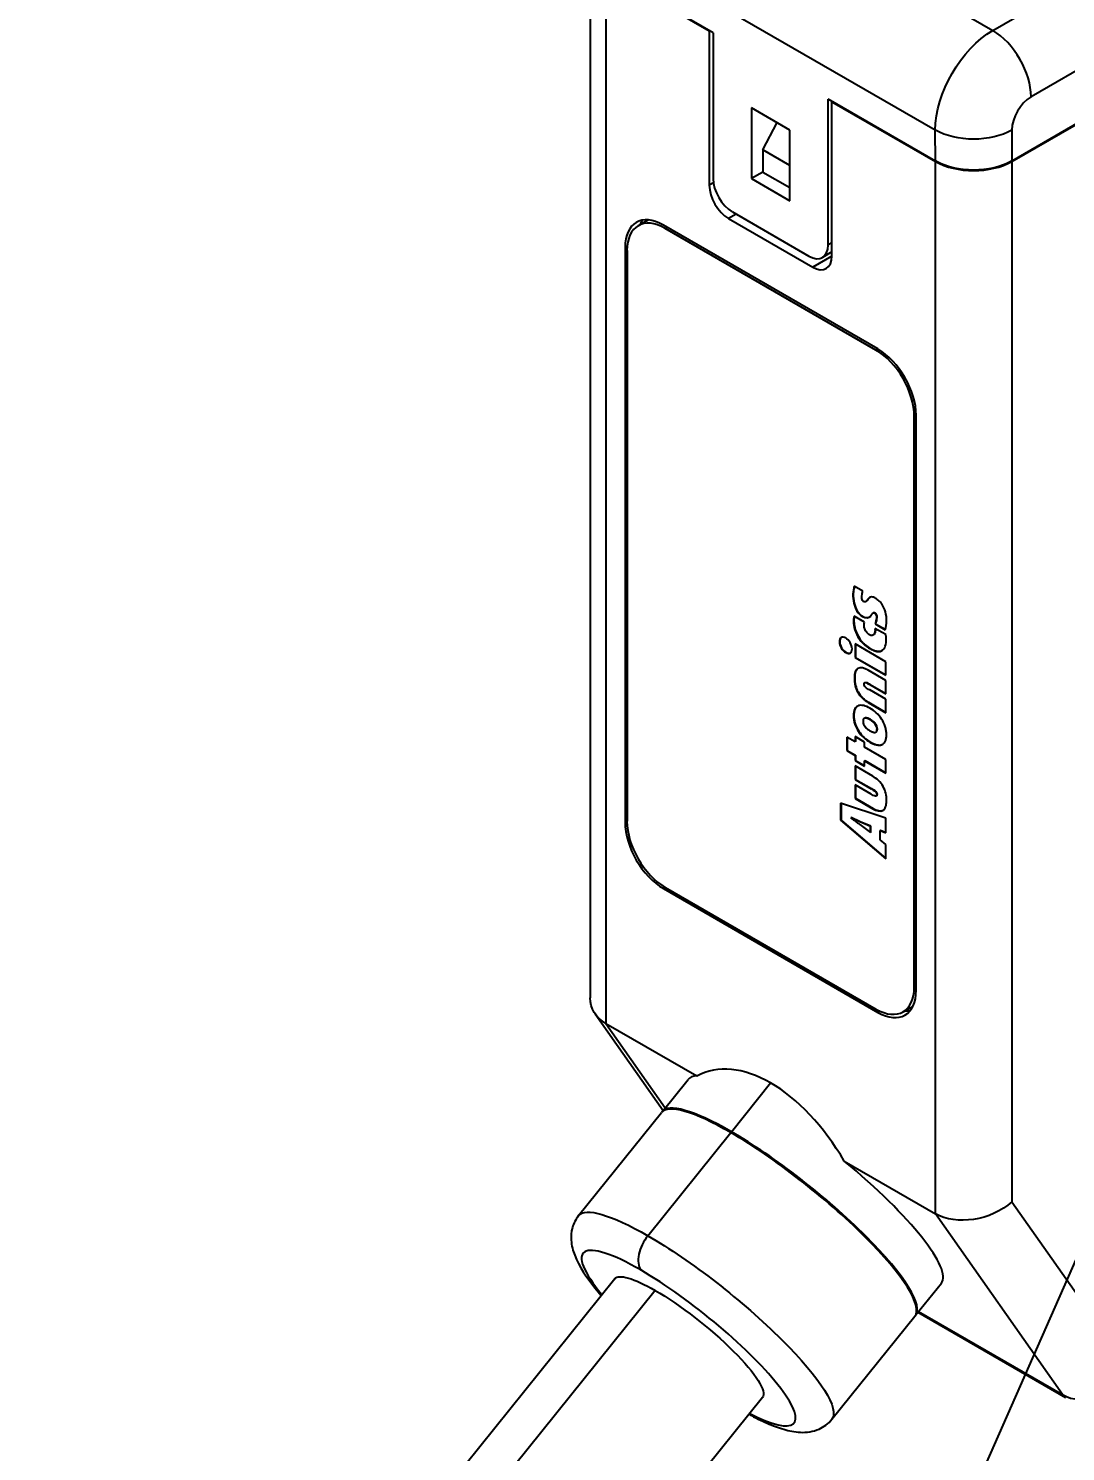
# Model space of a CAD drawing. Header units: millimetres. Extents: x -383313 to -161684, y -117025 to 99224.
# Drawn here: x -329443.9 to -329405.6, y 32425 to 32477.6 of the extents above; entities that cross this region are included whole.
import ezdxf
from ezdxf import colors
from ezdxf.entities.mleader import LeaderData, LeaderLine
from ezdxf.math import Vec2, Vec3

# ---------------------------------------------------------------- set-up
doc = ezdxf.new("R2010")
doc.units = ezdxf.units.MM
doc.header["$MEASUREMENT"] = 0
doc.layers.get('Defpoints').update_dxf_attribs({"color": 31})
for name, color, linetype in [('001__КОНСТРУКТИВ__размеры внутр.', 7, 'Continuous'), ('PV-2BB', 7, 'Continuous'), ('Робот', 30, 'Continuous')]:
    doc.layers.add(name, color=color, linetype=linetype)
doc.styles.add('PSTUDIO', font='arial.ttf')
doc.dimstyles.new('PS_TICK', dxfattribs={"dimscale": 100, "dimtxt": 2.5, "dimasz": 1, "dimexe": 2, "dimexo": 2, "dimgap": 1, "dimtad": 1, "dimdec": 0, "dimzin": 0, "dimdsep": 46, "dimtxsty": 'PSTUDIO', "dimblk": 'ARCHTICK', "dimcen": 2, "dimdle": 1.5, "dimse1": 1, "dimse2": 1, "dimadec": 0, "dimazin": 0, "dimtfac": 1, "dimtdec": 0, "dimtix": 1, "dimtmove": 1, "dimatfit": 3, "dimldrblk": 'ARCHTICK', "dimfxl": 1, "dimtolj": 1, "dimtzin": 0, "dimarcsym": 0})

# ---------------------------------------------------------------- blocks, each defined once
blk = doc.blocks.new('_ArchTick')
at = {"color": 0, "linetype": 'ByBlock', "const_width": 0.15}
blk.add_lwpolyline([(-0.5, -0.5), (0.5, 0.5)], dxfattribs=at)
blk = doc.blocks.new('*D251')
at = {"layer": '001__КОНСТРУКТИВ__размеры внутр.', "color": 0, "linetype": 'ByBlock', "lineweight": -2, "ltscale": 100, "transparency": 16777216}
for p, q in [((-329342.686, 32909.377), (-329342.686, 32129.355)), ((-328142.686, 32909.377), (-328142.686, 32129.355)), ((-327992.686, 32329.355), (-329492.686, 32329.355))]:
    blk.add_line(p, q, dxfattribs=at)
at = {"layer": 'Defpoints', "color": 0, "ltscale": 100, "transparency": 16777216}
for p in [(-329342.686, 33109.377), (-328142.686, 33109.377), (-329342.686, 32329.355)]:
    blk.add_point(p, dxfattribs=at)
at = {"layer": '001__КОНСТРУКТИВ__размеры внутр.', "color": 0, "lineweight": -2, "ltscale": 100, "transparency": 16777216, "xscale": 100, "yscale": 100, "zscale": 100, "rotation": 180}
blk.add_blockref('_ArchTick', (-329342.686, 32329.355), dxfattribs=at)
at = {"layer": '001__КОНСТРУКТИВ__размеры внутр.', "color": 0, "lineweight": -2, "ltscale": 100, "transparency": 16777216, "xscale": 100, "yscale": 100, "zscale": 100}
blk.add_blockref('_ArchTick', (-328142.686, 32329.355), dxfattribs=at)
at = {"layer": '001__КОНСТРУКТИВ__размеры внутр.', "color": 0, "ltscale": 100, "transparency": 16777216, "insert": (-328742.686, 32556.998), "char_height": 250, "attachment_point": 5, "style": 'PSTUDIO'}
blk.add_mtext('\\A1;1200', dxfattribs=at)
blk = doc.blocks.new('Робот ABB IRB660_3.15 (сверху)')
at = {"layer": 'Робот'}
blk.add_circle((0, 0), 3150, dxfattribs=at)
blk = doc.blocks.new('*U231')
at = {"layer": 'PV-2BB'}
for p, q in [((1321.006, 74.7, 1395.706), (1313.102, 66.796, 1379.898)), ((1324.149, 68.83, 1392.979), (1321.283, 74.563, 1395.846)), ((1322.783, 74.563, 1397.346), (1325.649, 68.83, 1394.479)), ((1321.046, 74.326, 1395.372), (1313.116, 66.396, 1379.512)), ((1321.046, 74.326, 1395.372), (1321.946, 72.527, 1394.473)), ((1321.983, 72.463, 1394.446), (1321.049, 74.33, 1395.379)), ((1321.946, 72.527, 1394.473), (1320.782, 71.364, 1392.146)), ((1321.946, 72.527, 1394.473), (1321.952, 72.524, 1394.476)), ((1321.983, 72.463, 1394.446), (1320.883, 71.363, 1392.246)), ((1319.216, 71.996, 1391.212), (1314.883, 67.663, 1382.546)), ((1319.253, 71.978, 1391.231), (1319.216, 71.996, 1391.212)), ((1319.549, 71.987, 1391.536), (1319.724, 71.9, 1391.623)), ((1319.216, 71.946, 1391.162), (1314.916, 67.646, 1382.562)), ((1321.749, 67.93, 1389.679), (1319.883, 71.663, 1391.546)), ((1321.716, 67.946, 1389.662), (1319.883, 71.613, 1391.496)), ((1319.916, 71.596, 1391.512), (1319.883, 71.613, 1391.496)), ((1320.855, 71.327, 1392.183), (1320.782, 71.364, 1392.146)), ((1321.916, 71.396, 1393.312), (1321.383, 70.863, 1392.246)), ((1322.249, 70.73, 1392.979), (1321.916, 71.396, 1393.312)), ((1321.749, 70.93, 1392.679), (1321.582, 70.764, 1392.346)), ((1321.749, 70.93, 1392.679), (1322.139, 70.951, 1393.09)), ((1321.983, 70.463, 1392.446), (1321.749, 70.93, 1392.679)), ((1320.782, 70.864, 1391.646), (1321.516, 69.397, 1390.913)), ((1320.916, 70.797, 1391.713), (1320.782, 70.864, 1391.646)), ((1320.883, 70.863, 1391.746), (1321.549, 69.53, 1391.079)), ((1321.383, 70.863, 1392.246), (1321.716, 70.196, 1391.912)), ((1321.583, 70.763, 1392.346), (1321.383, 70.863, 1392.246)), ((1321.582, 70.764, 1392.346), (1321.816, 70.296, 1392.112)), ((1321.716, 70.196, 1391.912), (1322.249, 70.73, 1392.979)), ((1321.883, 69.363, 1391.246), (1322.983, 70.463, 1393.446)), ((1323.916, 68.596, 1392.512), (1322.983, 70.463, 1393.446)), ((1321.849, 69.23, 1391.079), (1323.012, 70.394, 1393.406)), ((1323.019, 70.39, 1393.409), (1323.012, 70.394, 1393.406)), ((1323.012, 70.394, 1393.406), (1323.913, 68.593, 1392.506)), ((1321.849, 69.23, 1391.079), (1321.516, 69.397, 1390.913)), ((1321.949, 69.33, 1391.279), (1321.883, 69.363, 1391.246)), ((1321.88, 69.261, 1391.141), (1321.716, 69.343, 1391.059)), ((1323.916, 68.596, 1392.512), (1324.149, 68.83, 1392.979)), ((1325.649, 68.83, 1394.479), (1334.643, 64.333, 1398.976)), ((1315.983, 60.663, 1376.646), (1323.913, 68.593, 1392.506)), ((1323.919, 68.59, 1392.509), (1323.916, 68.596, 1392.512)), ((1321.716, 67.946, 1389.662), (1321.749, 67.93, 1389.679)), ((1325.149, 67.83, 1392.979), (1324.916, 67.596, 1392.512)), ((1334.643, 63.333, 1397.976), (1325.649, 67.83, 1393.479)), ((1314.916, 67.646, 1382.562), (1314.883, 67.663, 1382.546)), ((1324.913, 67.593, 1392.506), (1317.072, 59.752, 1376.824)), ((1324.916, 67.596, 1392.512), (1324.909, 67.6, 1392.509)), ((1324.913, 67.593, 1392.506), (1333.313, 63.393, 1396.706)), ((1334.243, 62.933, 1397.176), (1324.916, 67.596, 1392.512)), ((1317.416, 62.646, 1380.062), (1321.716, 66.946, 1388.662)), ((1317.416, 62.596, 1380.012), (1321.749, 66.93, 1388.679)), ((1321.749, 66.93, 1388.679), (1321.716, 66.946, 1388.662)), ((1313.048, 66.611, 1379.658), (1313.206, 64.995, 1378.201)), ((1314.883, 66.663, 1381.546), (1316.749, 62.93, 1379.679)), ((1314.916, 66.646, 1381.562), (1314.883, 66.663, 1381.546)), ((1314.916, 66.646, 1381.562), (1316.749, 62.98, 1379.729)), ((1313.116, 66.396, 1379.512), (1313.908, 64.813, 1378.721)), ((1313.116, 66.396, 1379.512), (1313.254, 64.987, 1378.241)), ((1319.515, 66.044, 1385.559), (1319.424, 66.226, 1385.65)), ((1319.727, 66.303, 1386.03), (1319.654, 66.451, 1386.105)), ((1319.047, 66.058, 1385.106), (1319.041, 66.062, 1385.102)), ((1319.229, 66.004, 1385.232), (1319.127, 65.901, 1385.028)), ((1319.232, 65.997, 1385.229), (1319.133, 65.898, 1385.031)), ((1319.496, 65.468, 1384.965), (1319.229, 66.004, 1385.232)), ((1319.536, 66.113, 1385.649), (1319.53, 66.116, 1385.646)), ((1319.693, 66.181, 1385.874), (1319.686, 66.184, 1385.87)), ((1319.707, 65.997, 1385.703), (1319.7, 66, 1385.7)), ((1311.308, 64.358, 1375.666), (1301.859, 65.907, 1367.766)), ((1319.127, 65.901, 1385.028), (1319.394, 65.366, 1384.76)), ((1319.133, 65.898, 1385.031), (1319.127, 65.901, 1385.028)), ((1319.133, 65.898, 1385.031), (1319.398, 65.369, 1384.767)), ((1319.539, 65.831, 1385.37), (1319.532, 65.834, 1385.366)), ((1319.7, 65.673, 1385.374), (1319.606, 65.862, 1385.468)), ((1319.641, 65.895, 1385.535), (1319.728, 65.719, 1385.448)), ((1319.647, 65.891, 1385.538), (1319.641, 65.895, 1385.535)), ((1319.647, 65.891, 1385.538), (1319.733, 65.721, 1385.453)), ((1318.674, 65.48, 1384.155), (1318.667, 65.484, 1384.151)), ((1319.069, 65.583, 1384.652), (1319.062, 65.587, 1384.648)), ((1319.214, 65.186, 1384.399), (1319.073, 65.467, 1384.54)), ((1319.113, 65.507, 1384.62), (1319.254, 65.226, 1384.48)), ((1319.12, 65.504, 1384.624), (1319.113, 65.507, 1384.62)), ((1319.12, 65.504, 1384.624), (1319.257, 65.229, 1384.486)), ((1319.356, 65.328, 1384.684), (1319.201, 65.638, 1384.839)), ((1319.394, 65.366, 1384.76), (1319.496, 65.468, 1384.965)), ((1311.746, 63.743, 1375.489), (1302.297, 65.292, 1367.59)), ((1311.311, 65.305, 1376.616), (1313.171, 65, 1378.171)), ((1318.42, 65.41, 1383.83), (1318.318, 65.308, 1383.626)), ((1318.318, 65.308, 1383.626), (1318.389, 65.164, 1383.554)), ((1318.324, 65.305, 1383.629), (1318.318, 65.308, 1383.626)), ((1318.423, 65.404, 1383.827), (1318.324, 65.305, 1383.629)), ((1318.324, 65.305, 1383.629), (1318.396, 65.161, 1383.557)), ((1318.389, 65.164, 1383.554), (1318.35, 65.124, 1383.474)), ((1318.396, 65.161, 1383.557), (1318.356, 65.121, 1383.477)), ((1318.396, 65.161, 1383.557), (1318.389, 65.164, 1383.554)), ((1318.492, 65.266, 1383.758), (1318.42, 65.41, 1383.83)), ((1318.531, 65.306, 1383.837), (1318.492, 65.266, 1383.758)), ((1318.498, 65.263, 1383.762), (1318.492, 65.266, 1383.758)), ((1318.534, 65.299, 1383.834), (1318.498, 65.263, 1383.762)), ((1318.613, 65.142, 1383.755), (1318.531, 65.306, 1383.837)), ((1318.793, 65.321, 1384.115), (1318.787, 65.325, 1384.111)), ((1318.957, 65.393, 1384.35), (1319.111, 65.083, 1384.195)), ((1318.963, 65.39, 1384.353), (1318.957, 65.393, 1384.35)), ((1318.963, 65.39, 1384.353), (1319.115, 65.087, 1384.202)), ((1319.111, 65.083, 1384.195), (1319.214, 65.186, 1384.399)), ((1319.254, 65.226, 1384.48), (1319.356, 65.328, 1384.684)), ((1313.185, 64.998, 1378.183), (1313.766, 64.903, 1378.669)), ((1317.841, 64.994, 1382.835), (1317.711, 64.864, 1382.575)), ((1317.845, 64.988, 1382.833), (1317.718, 64.86, 1382.578)), ((1318.318, 64.29, 1382.608), (1317.841, 64.994, 1382.835)), ((1318.167, 64.942, 1383.109), (1318.065, 64.84, 1382.904)), ((1318.17, 64.935, 1383.106), (1318.071, 64.836, 1382.908)), ((1318.307, 64.662, 1382.969), (1318.167, 64.942, 1383.109)), ((1318.309, 65.085, 1383.394), (1318.207, 64.982, 1383.189)), ((1318.207, 64.982, 1383.189), (1318.347, 64.702, 1383.049)), ((1318.214, 64.979, 1383.192), (1318.207, 64.982, 1383.189)), ((1318.313, 65.078, 1383.391), (1318.214, 64.979, 1383.192)), ((1318.214, 64.979, 1383.192), (1318.354, 64.698, 1383.052)), ((1318.464, 64.776, 1383.239), (1318.309, 65.085, 1383.394)), ((1318.35, 65.124, 1383.474), (1318.431, 64.961, 1383.392)), ((1318.356, 65.121, 1383.477), (1318.35, 65.124, 1383.474)), ((1318.356, 65.121, 1383.477), (1318.435, 64.964, 1383.399)), ((1318.431, 64.961, 1383.392), (1318.471, 65, 1383.472)), ((1318.471, 65, 1383.472), (1318.657, 64.629, 1383.286)), ((1318.478, 64.997, 1383.475), (1318.471, 65, 1383.472)), ((1318.478, 64.997, 1383.475), (1318.66, 64.632, 1383.293)), ((1318.574, 65.103, 1383.676), (1318.613, 65.142, 1383.755)), ((1318.759, 64.731, 1383.491), (1318.574, 65.103, 1383.676)), ((1318.842, 65.065, 1383.907), (1318.835, 65.069, 1383.904)), ((1318.878, 65.072, 1383.95), (1318.872, 65.075, 1383.947)), ((1317.711, 64.864, 1382.575), (1318.01, 63.982, 1381.992)), ((1317.718, 64.86, 1382.578), (1317.711, 64.864, 1382.575)), ((1317.718, 64.86, 1382.578), (1318.014, 63.986, 1382.001)), ((1317.87, 64.745, 1382.615), (1317.864, 64.748, 1382.612)), ((1317.951, 64.599, 1382.55), (1317.864, 64.748, 1382.612)), ((1317.957, 64.596, 1382.553), (1317.87, 64.745, 1382.615)), ((1318.065, 64.84, 1382.904), (1318.219, 64.531, 1382.75)), ((1318.071, 64.836, 1382.908), (1318.065, 64.84, 1382.904)), ((1318.071, 64.836, 1382.908), (1318.226, 64.528, 1382.753)), ((1318.354, 64.698, 1383.052), (1318.347, 64.702, 1383.049)), ((1318.657, 64.629, 1383.286), (1318.759, 64.731, 1383.491)), ((1317.932, 64.58, 1382.512), (1318.008, 64.383, 1382.391)), ((1318.053, 64.428, 1382.481), (1317.951, 64.599, 1382.55)), ((1317.957, 64.596, 1382.553), (1317.951, 64.599, 1382.55)), ((1318.06, 64.425, 1382.485), (1317.957, 64.596, 1382.553)), ((1318.008, 64.383, 1382.391), (1318.053, 64.428, 1382.481)), ((1318.015, 64.38, 1382.395), (1318.008, 64.383, 1382.391)), ((1318.015, 64.38, 1382.395), (1318.06, 64.425, 1382.485)), ((1318.06, 64.425, 1382.485), (1318.053, 64.428, 1382.481)), ((1318.226, 64.528, 1382.753), (1318.219, 64.531, 1382.75)), ((1318.365, 64.579, 1382.944), (1318.358, 64.582, 1382.941)), ((1312.063, 64.251, 1376.313), (1313.923, 63.946, 1377.868)), ((1318.078, 64.202, 1382.28), (1318.149, 64.273, 1382.423)), ((1318.12, 64.092, 1382.211), (1318.078, 64.202, 1382.28)), ((1318.149, 64.273, 1382.423), (1318.208, 64.18, 1382.388)), ((1318.156, 64.27, 1382.426), (1318.149, 64.273, 1382.423)), ((1318.156, 64.27, 1382.426), (1318.211, 64.183, 1382.393)), ((1318.208, 64.18, 1382.388), (1318.318, 64.29, 1382.608)), ((1313.938, 63.934, 1377.873), (1313.928, 63.936, 1377.864)), ((1313.938, 63.943, 1377.881), (1314.818, 63.799, 1378.617)), ((1318.01, 63.982, 1381.992), (1318.12, 64.092, 1382.211)), ((1312.341, 61.534, 1373.875), (1302.892, 63.083, 1365.976)), ((1316.786, 62.911, 1379.698), (1316.749, 62.93, 1379.679)), ((1317.083, 62.606, 1379.689), (1317.257, 62.519, 1379.776)), ((1317.416, 62.646, 1380.062), (1317.449, 62.63, 1380.079)), ((1315.19, 62.248, 1377.438), (1315.983, 60.663, 1376.646)), ((1313.083, 60.464, 1373.547), (1314.943, 60.159, 1375.102)), ((1316.279, 57.64, 1373.919), (1315.983, 60.663, 1376.646)), ((1314.958, 60.157, 1375.114), (1315.538, 60.061, 1375.599)), ((1315.013, 60.147, 1375.161), (1316.298, 57.579, 1373.876)), ((1315.026, 60.145, 1375.172), (1316.279, 57.64, 1373.919)), ((1317.072, 59.752, 1376.824), (1317.344, 56.982, 1374.326))]:
    blk.add_line(p, q, dxfattribs=at)
at = {"layer": 'PV-2BB', "extrusion": (-0.57735, -0.57735, 0.57735)}
for centre, major_axis, ratio, start_param, end_param in [((1319.549, 71.33, 1390.879), (0, 0.707, 0.707), 0.57735, -0.785398, 0.785398), ((1319.549, 71.28, 1390.829), (0, 0.707, 0.707), 0.57735, -0.785398, 0.785398), ((1319.749, 71.23, 1390.979), (0, 0.707, 0.707), 0.57735, 0.213756, 0.378312), ((1320.949, 71.03, 1391.979), (0, -0.354, -0.354), 0.57735, -2.356194, -0.785398), ((1321.049, 71.03, 1392.079), (0, -0.354, -0.354), 0.57735, -2.356194, -0.785398), ((1321.682, 69.564, 1391.246), (0, -0.354, -0.354), 0.57735, -0.785398, 0.785398), ((1321.716, 69.696, 1391.412), (0, -0.354, -0.354), 0.57735, -0.785398, 0.785398), ((1325.316, 68.496, 1393.812), (0, 0.707, 0.707), 0.57735, -2.356194, -0.785398), ((1324.579, 68.26, 1392.839), (0.707, -0.707), 0.57735, -2.356194, -0.785398), ((1321.383, 67.613, 1388.996), (0, 0.707, 0.707), 0.57735, -2.356194, -0.785398), ((1321.416, 67.596, 1389.012), (0, 0.707, 0.707), 0.57735, -2.356194, -0.785398), ((1325.483, 67.663, 1393.146), (-0.354, 0, -0.354), 0.57735, -2.356194, -0.785398), ((1315.216, 66.996, 1382.212), (0, -0.707, -0.707), 0.57735, -2.356194, -0.785398), ((1315.249, 66.98, 1382.229), (0, -0.707, -0.707), 0.57735, -2.356194, -0.785398), ((1311.825, 62.946, 1374.77), (-0.738, 2.017, 1.279), 0.211325, -0.938882, 0.795399), ((1314.057, 62.58, 1376.636), (-0.886, 2.421, 1.535), 0.211325, -0.938882, 0), ((1314.071, 62.577, 1376.649), (-0.886, 2.421, 1.535), 0.211325, -0.938882, 0.015418), ((1314.071, 62.577, 1376.649), (-0.88, 2.405, 1.524), 0.211325, -0.938882, -0.2028), ((1314.652, 62.482, 1377.134), (-0.886, 2.421, 1.535), 0.211325, -0.242762, 0), ((1313.663, 62.644, 1376.307), (-0.322, -2.125, -2.447), 0.565741, -3.786473, -3.090353), ((1312.085, 64.023, 1376.108), (-0.354, 0, -0.354), 0.57735, -1.832596, -0.261799), ((1311.825, 62.946, 1374.77), (0.738, -2.017, -1.279), 0.211325, -0.795399, 2.202711), ((1314.057, 62.58, 1376.636), (0.886, -2.421, -1.535), 0.211325, 0, 2.202711), ((1314.071, 62.577, 1376.649), (0.886, -2.421, -1.535), 0.211325, -0.015418, 2.202711), ((1314.071, 62.577, 1376.649), (0.88, -2.405, -1.524), 0.211325, 0.2028, 2.202711), ((1313.663, 62.644, 1376.307), (-0.322, -2.125, -2.447), 0.565741, 1.800592, 2.496712), ((1317.083, 63.313, 1380.396), (0, -0.707, -0.707), 0.57735, -0.785398, 0.785398), ((1317.083, 63.263, 1380.346), (0, -0.707, -0.707), 0.57735, -0.785398, 0.785398), ((1317.283, 63.163, 1380.446), (0, -0.707, -0.707), 0.57735, -0.378312, -0.213756), ((1314.652, 62.482, 1377.134), (0.886, -2.421, -1.535), 0.211325, 0, 1.50659), ((1317.01, 57.649, 1374.659), (-0.723, -0.025, -0.748), 0.784358, -0.022649, 1.548148)]:
    blk.add_ellipse(centre, major_axis=major_axis, ratio=ratio, start_param=start_param, end_param=end_param, dxfattribs=at)
at = {"layer": 'PV-2BB', "extrusion": (0.57735, 0.57735, -0.57735)}
for centre, major_axis, ratio, start_param, end_param in [((1325.149, 68.33, 1393.479), (1.061, 0, 1.061), 0.57735, -2.356194, -0.785398), ((1324.816, 68.496, 1393.312), (-0.707, 0.707), 0.57735, -2.356194, -0.785398), ((1324.583, 68.263, 1392.846), (-0.707, 0.707), 0.57735, -2.356194, -0.785398), ((1324.579, 68.26, 1392.839), (-0.7, 0.7), 0.57735, -2.356194, -0.785398), ((1313.872, 66.152, 1380.024), (0.817, -0.564, 0.252), 0.697902, -3.709731, -2.924333), ((1312.197, 62.885, 1375.081), (-0.886, 2.421, 1.535), 0.211325, 0, 0.938882), ((1311.825, 62.946, 1374.77), (-0.517, 1.412, 0.895), 0.211325, 0, 0.938882), ((1312.197, 62.885, 1375.081), (0.886, -2.421, -1.535), 0.211325, -2.202711, 0), ((1311.825, 62.946, 1374.77), (0.517, -1.412, -0.895), 0.211325, -2.202711, 0), ((1316.739, 60.419, 1377.158), (0.817, -0.564, 0.252), 0.697902, 1.002658, 2.573454), ((1316.651, 57.579, 1374.23), (-0.354, 0, -0.354), 0.57735, -0.000018, 0.261799)]:
    blk.add_ellipse(centre, major_axis=major_axis, ratio=ratio, start_param=start_param, end_param=end_param, dxfattribs=at)
at = {"layer": 'PV-2BB'}
for points, knots in [([(1319.151, 66.172, 1385.323), (1319.151, 66.172, 1385.323), (1319.136, 66.202, 1385.338), (1319.095, 66.247, 1385.342), (1319.034, 66.238, 1385.272), (1319.01, 66.159, 1385.169), (1319.026, 66.09, 1385.117), (1319.041, 66.062, 1385.102)], [0.1299318, 0.1299318, 0.1299318, 0.1299318, 0.1328426, 0.3176096, 0.5034813, 0.6860897, 0.8700682, 0.8700682, 0.8700682, 0.8700682]), ([(1319.099, 66.232, 1385.331), (1319.08, 66.241, 1385.32), (1319.041, 66.234, 1385.274), (1319.016, 66.156, 1385.172), (1319.033, 66.087, 1385.12), (1319.047, 66.058, 1385.106)], [0.3249623, 0.3249623, 0.3249623, 0.3249623, 0.5034813, 0.6860897, 0.8700682, 0.8700682, 0.8700682, 0.8700682]), ([(1319.424, 66.226, 1385.65), (1319.401, 66.218, 1385.619), (1319.36, 66.183, 1385.543), (1319.318, 66.09, 1385.408), (1319.318, 65.97, 1385.288), (1319.347, 65.862, 1385.209), (1319.385, 65.775, 1385.159), (1319.43, 65.696, 1385.126), (1319.49, 65.621, 1385.111), (1319.569, 65.579, 1385.148), (1319.646, 65.604, 1385.249), (1319.684, 65.647, 1385.331), (1319.7, 65.673, 1385.374)], [0.0320398, 0.0320398, 0.0320398, 0.0320398, 0.1315915, 0.239456, 0.3542651, 0.4211102, 0.500021, 0.5772875, 0.642423, 0.7536809, 0.8611559, 0.9680342, 0.9680342, 0.9680342, 0.9680342]), ([(1319.426, 66.221, 1385.648), (1319.406, 66.213, 1385.618), (1319.366, 66.178, 1385.544), (1319.325, 66.087, 1385.412), (1319.325, 65.967, 1385.292), (1319.354, 65.858, 1385.212), (1319.391, 65.771, 1385.163), (1319.436, 65.693, 1385.129), (1319.484, 65.634, 1385.118), (1319.516, 65.61, 1385.127), (1319.531, 65.602, 1385.134)], [0.0382206, 0.0382206, 0.0382206, 0.0382206, 0.1315915, 0.239456, 0.3542651, 0.4211102, 0.500021, 0.5772875, 0.642423, 0.6997284, 0.6997284, 0.6997284, 0.6997284]), ([(1319.654, 66.451, 1386.105), (1319.599, 66.435, 1386.034), (1319.528, 66.381, 1385.909), (1319.491, 66.235, 1385.726), (1319.513, 66.149, 1385.662), (1319.53, 66.116, 1385.646)], [0.0674586, 0.0674586, 0.0674586, 0.0674586, 0.5522232, 0.7487021, 0.9340376, 0.9340376, 0.9340376, 0.9340376]), ([(1319.656, 66.447, 1386.103), (1319.603, 66.43, 1386.033), (1319.534, 66.376, 1385.91), (1319.497, 66.232, 1385.729), (1319.52, 66.146, 1385.666), (1319.536, 66.113, 1385.649)], [0.0803604, 0.0803604, 0.0803604, 0.0803604, 0.5522232, 0.7487021, 0.9340376, 0.9340376, 0.9340376, 0.9340376]), ([(1319.658, 66.212, 1385.87), (1319.641, 66.246, 1385.887), (1319.689, 66.288, 1385.977), (1319.716, 66.3, 1386.015), (1319.727, 66.303, 1386.03)], [0.0192308, 0.0192308, 0.0192308, 0.0192308, 0.6404837, 0.9807692, 0.9807692, 0.9807692, 0.9807692]), ([(1319.728, 65.719, 1385.448), (1319.759, 65.727, 1385.486), (1319.814, 65.755, 1385.569), (1319.87, 65.837, 1385.707), (1319.883, 65.937, 1385.82), (1319.867, 66.02, 1385.887), (1319.843, 66.078, 1385.921), (1319.815, 66.126, 1385.941), (1319.779, 66.164, 1385.943), (1319.736, 66.179, 1385.914), (1319.696, 66.174, 1385.871), (1319.666, 66.196, 1385.862), (1319.658, 66.212, 1385.87)], [0.0403757, 0.0403757, 0.0403757, 0.0403757, 0.2171553, 0.3679049, 0.4972064, 0.5609019, 0.6298248, 0.6900015, 0.7389131, 0.8241842, 0.8989212, 0.9576493, 0.9576493, 0.9576493, 0.9576493]), ([(1319.041, 66.062, 1385.102), (1319.055, 66.033, 1385.088), (1319.096, 65.987, 1385.083), (1319.158, 65.994, 1385.152), (1319.182, 66.074, 1385.256), (1319.166, 66.143, 1385.309), (1319.151, 66.172, 1385.323)], [0.1299318, 0.1299318, 0.1299318, 0.1299318, 0.3157453, 0.5014268, 0.6868505, 0.8700682, 0.8700682, 0.8700682, 0.8700682]), ([(1319.487, 65.882, 1385.369), (1319.483, 65.89, 1385.373), (1319.479, 65.899, 1385.378), (1319.476, 65.909, 1385.385), (1319.473, 65.918, 1385.391), (1319.471, 65.928, 1385.399), (1319.469, 65.938, 1385.407), (1319.467, 65.948, 1385.415), (1319.466, 65.957, 1385.423), (1319.466, 65.967, 1385.432), (1319.465, 65.976, 1385.441), (1319.466, 65.985, 1385.451), (1319.467, 65.992, 1385.46), (1319.47, 66.006, 1385.476), (1319.476, 66.018, 1385.494), (1319.486, 66.027, 1385.513), (1319.494, 66.034, 1385.528), (1319.503, 66.04, 1385.543), (1319.515, 66.044, 1385.559)], [0, 0, 0, 0, 0.125, 0.125, 0.125, 0.25, 0.25, 0.25, 0.375, 0.375, 0.375, 0.5, 0.5, 0.5, 0.75, 0.75, 0.75, 1, 1, 1, 1]), ([(1319.53, 66.116, 1385.646), (1319.557, 66.061, 1385.618), (1319.624, 66.004, 1385.627), (1319.679, 66.01, 1385.689), (1319.72, 65.992, 1385.712), (1319.724, 65.943, 1385.667), (1319.693, 65.911, 1385.605), (1319.664, 65.897, 1385.561), (1319.641, 65.895, 1385.535)], [0.0687393, 0.0687393, 0.0687393, 0.0687393, 0.3869993, 0.5116322, 0.5945143, 0.6473647, 0.7242229, 0.9317539, 0.9317539, 0.9317539, 0.9317539]), ([(1319.707, 65.997, 1385.703), (1319.714, 65.993, 1385.707), (1319.727, 65.982, 1385.709), (1319.731, 65.94, 1385.67), (1319.7, 65.908, 1385.608), (1319.671, 65.894, 1385.564), (1319.647, 65.891, 1385.538)], [0.5418492, 0.5418492, 0.5418492, 0.5418492, 0.5945143, 0.6473647, 0.7242229, 0.9317539, 0.9317539, 0.9317539, 0.9317539]), ([(1319.771, 66.164, 1385.935), (1319.761, 66.168, 1385.929), (1319.736, 66.175, 1385.911), (1319.712, 66.172, 1385.884), (1319.695, 66.18, 1385.874), (1319.693, 66.181, 1385.874)], [0.774105, 0.774105, 0.774105, 0.774105, 0.8241842, 0.8989212, 0.9070838, 0.9070838, 0.9070838, 0.9070838]), ([(1319.201, 65.638, 1384.839), (1319.17, 65.7, 1384.87), (1319.105, 65.789, 1384.894), (1319.028, 65.796, 1384.824), (1318.988, 65.779, 1384.767), (1318.951, 65.748, 1384.7), (1318.914, 65.698, 1384.612), (1318.886, 65.577, 1384.463), (1318.925, 65.457, 1384.382), (1318.957, 65.393, 1384.35)], [0.0439455, 0.0439455, 0.0439455, 0.0439455, 0.2661652, 0.3730449, 0.4333046, 0.500405, 0.6229049, 0.7288059, 0.9580532, 0.9580532, 0.9580532, 0.9580532]), ([(1319.085, 65.78, 1384.866), (1319.065, 65.79, 1384.855), (1319.033, 65.792, 1384.825), (1318.995, 65.776, 1384.771), (1318.958, 65.745, 1384.703), (1318.921, 65.694, 1384.615), (1318.893, 65.574, 1384.467), (1318.931, 65.454, 1384.385), (1318.963, 65.39, 1384.353)], [0.2724395, 0.2724395, 0.2724395, 0.2724395, 0.3730449, 0.4333046, 0.500405, 0.6229049, 0.7288059, 0.9580532, 0.9580532, 0.9580532, 0.9580532]), ([(1319.606, 65.862, 1385.468), (1319.588, 65.839, 1385.427), (1319.57, 65.828, 1385.398), (1319.552, 65.829, 1385.381), (1319.541, 65.829, 1385.37), (1319.53, 65.834, 1385.364), (1319.517, 65.844, 1385.361), (1319.505, 65.854, 1385.359), (1319.495, 65.866, 1385.361), (1319.487, 65.882, 1385.369)], [0, 0, 0, 0, 0.5, 0.5, 0.5, 0.75, 0.75, 0.75, 1, 1, 1, 1]), ([(1319.61, 65.855, 1385.465), (1319.593, 65.834, 1385.427), (1319.576, 65.824, 1385.4), (1319.559, 65.825, 1385.384), (1319.552, 65.826, 1385.378), (1319.546, 65.827, 1385.373), (1319.539, 65.831, 1385.37)], [0.0287754, 0.0287754, 0.0287754, 0.0287754, 0.5, 0.5, 0.5, 0.646226, 0.646226, 0.646226, 0.646226]), ([(1318.667, 65.484, 1384.151), (1318.657, 65.473, 1384.13), (1318.639, 65.45, 1384.089), (1318.615, 65.393, 1384.008), (1318.608, 65.302, 1383.91), (1318.633, 65.182, 1383.814), (1318.68, 65.066, 1383.747), (1318.741, 64.964, 1383.705), (1318.813, 64.89, 1383.704), (1318.877, 64.87, 1383.747), (1318.923, 64.883, 1383.806), (1318.944, 64.899, 1383.843), (1318.955, 64.909, 1383.864)], [0.0700735, 0.0700735, 0.0700735, 0.0700735, 0.1316353, 0.1868412, 0.2876411, 0.3896955, 0.4998342, 0.6102368, 0.7123968, 0.8132463, 0.868442, 0.9299265, 0.9299265, 0.9299265, 0.9299265]), ([(1318.674, 65.48, 1384.155), (1318.664, 65.47, 1384.134), (1318.646, 65.447, 1384.093), (1318.622, 65.39, 1384.012), (1318.614, 65.299, 1383.913), (1318.639, 65.178, 1383.818), (1318.687, 65.063, 1383.75), (1318.748, 64.961, 1383.709), (1318.801, 64.906, 1383.707), (1318.83, 64.889, 1383.719), (1318.835, 64.887, 1383.721)], [0.0700735, 0.0700735, 0.0700735, 0.0700735, 0.1316353, 0.1868412, 0.2876411, 0.3896955, 0.4998342, 0.6102368, 0.7123968, 0.7311162, 0.7311162, 0.7311162, 0.7311162]), ([(1318.955, 64.909, 1383.864), (1318.965, 64.92, 1383.885), (1318.983, 64.943, 1383.926), (1319.007, 65, 1384.007), (1319.014, 65.091, 1384.106), (1318.989, 65.212, 1384.201), (1318.941, 65.327, 1384.269), (1318.88, 65.429, 1384.31), (1318.809, 65.503, 1384.312), (1318.745, 65.523, 1384.268), (1318.699, 65.51, 1384.209), (1318.678, 65.494, 1384.172), (1318.667, 65.484, 1384.151)], [0.0700735, 0.0700735, 0.0700735, 0.0700735, 0.1316666, 0.1868375, 0.2876735, 0.3898374, 0.5002411, 0.6103811, 0.7124393, 0.8132257, 0.8684068, 0.9299265, 0.9299265, 0.9299265, 0.9299265]), ([(1318.794, 65.503, 1384.297), (1318.777, 65.511, 1384.288), (1318.746, 65.518, 1384.264), (1318.706, 65.507, 1384.213), (1318.684, 65.491, 1384.175), (1318.674, 65.48, 1384.155)], [0.7402386, 0.7402386, 0.7402386, 0.7402386, 0.8132257, 0.8684068, 0.9299265, 0.9299265, 0.9299265, 0.9299265]), ([(1319.073, 65.467, 1384.54), (1319.061, 65.491, 1384.552), (1319.042, 65.522, 1384.564), (1319.035, 65.569, 1384.604), (1319.045, 65.584, 1384.629), (1319.058, 65.591, 1384.65), (1319.087, 65.566, 1384.652), (1319.101, 65.532, 1384.633), (1319.113, 65.507, 1384.62)], [0.1196245, 0.1196245, 0.1196245, 0.1196245, 0.3604819, 0.4295532, 0.5036512, 0.5757383, 0.6448425, 0.8843932, 0.8843932, 0.8843932, 0.8843932]), ([(1319.069, 65.583, 1384.652), (1319.072, 65.581, 1384.654), (1319.094, 65.561, 1384.655), (1319.108, 65.528, 1384.636), (1319.12, 65.504, 1384.624)], [0.5888959, 0.5888959, 0.5888959, 0.5888959, 0.6448425, 0.8843932, 0.8843932, 0.8843932, 0.8843932]), ([(1311.311, 65.305, 1376.616), (1311.246, 65.316, 1376.562), (1311.187, 65.311, 1376.498), (1311.09, 65.279, 1376.369), (1311.055, 65.249, 1376.304), (1310.99, 65.169, 1376.159), (1310.973, 65.114, 1376.086), (1310.933, 64.914, 1375.847), (1310.947, 64.747, 1375.695), (1310.987, 64.5, 1375.487), (1310.995, 64.454, 1375.45), (1311.005, 64.408, 1375.412)], [2.5096783, 2.5096783, 2.5096783, 2.5096783, 2.5981794, 2.5981794, 2.7002611, 2.7002611, 2.8608991, 2.8608991, 3.2678081, 3.2678081, 3.3554024, 3.3554024, 3.3554024, 3.3554024]), ([(1318.75, 65.318, 1384.068), (1318.746, 65.312, 1384.058), (1318.737, 65.302, 1384.039), (1318.732, 65.274, 1384.006), (1318.737, 65.239, 1383.975), (1318.75, 65.198, 1383.948), (1318.766, 65.162, 1383.928), (1318.781, 65.133, 1383.915), (1318.793, 65.114, 1383.907), (1318.804, 65.098, 1383.901), (1318.815, 65.084, 1383.899), (1318.825, 65.075, 1383.9), (1318.835, 65.068, 1383.903), (1318.845, 65.065, 1383.91), (1318.855, 65.065, 1383.92), (1318.864, 65.068, 1383.932), (1318.869, 65.073, 1383.942), (1318.872, 65.075, 1383.947)], [0, 0, 0, 0, 0.08791, 0.166779, 0.257514, 0.365699, 0.499028, 0.568447, 0.630978, 0.687164, 0.737748, 0.783749, 0.826512, 0.867703, 0.909176, 0.952749, 1, 1, 1, 1]), ([(1318.872, 65.075, 1383.947), (1318.877, 65.083, 1383.96), (1318.888, 65.097, 1383.985), (1318.889, 65.139, 1384.028), (1318.876, 65.187, 1384.063), (1318.857, 65.228, 1384.085), (1318.841, 65.26, 1384.101), (1318.829, 65.279, 1384.109), (1318.818, 65.296, 1384.114), (1318.807, 65.309, 1384.116), (1318.797, 65.319, 1384.115), (1318.786, 65.325, 1384.112), (1318.777, 65.329, 1384.105), (1318.767, 65.329, 1384.096), (1318.758, 65.325, 1384.083), (1318.753, 65.321, 1384.073), (1318.75, 65.318, 1384.068)], [0, 0, 0, 0, 0.110915, 0.214475, 0.337933, 0.498721, 0.568234, 0.630842, 0.687085, 0.737709, 0.783732, 0.826504, 0.867695, 0.909164, 0.952739, 1, 1, 1, 1]), ([(1318.878, 65.072, 1383.95), (1318.884, 65.079, 1383.963), (1318.895, 65.094, 1383.989), (1318.896, 65.136, 1384.031), (1318.882, 65.184, 1384.066), (1318.864, 65.225, 1384.089), (1318.847, 65.257, 1384.104), (1318.836, 65.276, 1384.112), (1318.825, 65.292, 1384.117), (1318.814, 65.306, 1384.119), (1318.803, 65.315, 1384.119), (1318.797, 65.32, 1384.116), (1318.793, 65.321, 1384.115)], [0, 0, 0, 0, 0.1109149, 0.2144755, 0.3379328, 0.4987211, 0.568234, 0.6308416, 0.6870848, 0.7377088, 0.7837323, 0.8249394, 0.8249394, 0.8249394, 0.8249394]), ([(1318.842, 65.065, 1383.907), (1318.842, 65.065, 1383.907), (1318.845, 65.064, 1383.909), (1318.852, 65.061, 1383.913), (1318.861, 65.062, 1383.923), (1318.87, 65.065, 1383.935), (1318.876, 65.069, 1383.945), (1318.878, 65.072, 1383.95)], [0.824886, 0.824886, 0.824886, 0.824886, 0.8265122, 0.8677029, 0.9091757, 0.9527492, 1, 1, 1, 1]), ([(1317.864, 64.748, 1382.612), (1317.867, 64.74, 1382.607), (1317.877, 64.716, 1382.593), (1317.894, 64.675, 1382.569), (1317.914, 64.627, 1382.54), (1317.926, 64.595, 1382.521), (1317.932, 64.58, 1382.512)], [0, 0, 0, 0, 0.136001, 0.428628, 0.746581, 1, 1, 1, 1]), ([(1318.219, 64.531, 1382.75), (1318.25, 64.469, 1382.719), (1318.315, 64.38, 1382.695), (1318.392, 64.373, 1382.766), (1318.432, 64.39, 1382.822), (1318.469, 64.421, 1382.89), (1318.506, 64.471, 1382.977), (1318.534, 64.592, 1383.126), (1318.496, 64.712, 1383.207), (1318.464, 64.776, 1383.239)], [0.0439358, 0.0439358, 0.0439358, 0.0439358, 0.2662307, 0.3732049, 0.4335091, 0.5006236, 0.6230875, 0.7290117, 0.9580587, 0.9580587, 0.9580587, 0.9580587]), ([(1318.347, 64.702, 1383.049), (1318.359, 64.677, 1383.037), (1318.378, 64.647, 1383.024), (1318.385, 64.6, 1382.985), (1318.375, 64.585, 1382.96), (1318.362, 64.578, 1382.939), (1318.333, 64.603, 1382.937), (1318.319, 64.637, 1382.957), (1318.307, 64.662, 1382.969)], [0.1195616, 0.1195616, 0.1195616, 0.1195616, 0.3603681, 0.4294166, 0.5031671, 0.5754449, 0.6449149, 0.884294, 0.884294, 0.884294, 0.884294]), ([(1318.354, 64.698, 1383.052), (1318.366, 64.674, 1383.04), (1318.384, 64.644, 1383.028), (1318.392, 64.597, 1382.989), (1318.382, 64.582, 1382.964), (1318.372, 64.576, 1382.948), (1318.366, 64.578, 1382.945), (1318.365, 64.579, 1382.944)], [0.1195616, 0.1195616, 0.1195616, 0.1195616, 0.3603681, 0.4294166, 0.5031671, 0.5754449, 0.5885251, 0.5885251, 0.5885251, 0.5885251]), ([(1312.038, 61.583, 1373.622), (1312.067, 61.53, 1373.596), (1312.095, 61.478, 1373.573), (1312.179, 61.327, 1373.506), (1312.235, 61.233, 1373.469), (1312.349, 61.058, 1373.407), (1312.406, 60.976, 1373.383), (1312.534, 60.817, 1373.351), (1312.604, 60.738, 1373.342), (1312.744, 60.623, 1373.366), (1312.79, 60.588, 1373.379), (1312.916, 60.514, 1373.43), (1313.003, 60.477, 1373.48), (1313.083, 60.464, 1373.547)], [4.8055469, 4.8055469, 4.8055469, 4.8055469, 4.9001654, 4.9001654, 5.0879418, 5.0879418, 5.2757182, 5.2757182, 5.4634946, 5.4634946, 5.5425638, 5.5425638, 5.651271, 5.651271, 5.651271, 5.651271])]:
    blk.add_open_spline(points, degree=3, knots=knots, dxfattribs=at)
for points in [[(1319.047, 66.058, 1385.106), (1319.061, 66.031, 1385.092), (1319.08, 66.009, 1385.089), (1319.1, 65.998, 1385.097)], [(1319.536, 66.113, 1385.649), (1319.558, 66.069, 1385.627), (1319.592, 66.035, 1385.627), (1319.624, 66.018, 1385.641)], [(1318.226, 64.528, 1382.753), (1318.256, 64.467, 1382.723), (1318.299, 64.409, 1382.707), (1318.341, 64.385, 1382.727)]]:
    blk.add_open_spline(points, degree=3, dxfattribs=at)

msp = doc.modelspace()

# ---------------------------------------------------------------- block references
at = {"layer": 'PV-2BB', "extrusion": (0, 0.816497, 0.57735), "xscale": 2, "yscale": 2, "zscale": 2, "rotation": 225}
msp.add_blockref('*U231', (331185.71119, -16778.79741, 23728.80286), dxfattribs=at)
at = {"layer": 'Робот', "rotation": 180}
msp.add_blockref('Робот ABB IRB660_3.15 (сверху)', (-328754.07698, 33964.72651), dxfattribs=at)

# ---------------------------------------------------------------- dimensions: what is measured, and where the dimension line sits
at = {"layer": '001__КОНСТРУКТИВ__размеры внутр.', "ltscale": 100}
dim = msp.add_linear_dim(base=(-329342.68576, 32329.3552), p1=(-328142.68576, 33109.37721), p2=(-329342.68576, 33109.37721), dimstyle='PS_TICK', override={"dimse1": 0, "dimse2": 0, "dimarcsym": 1}, dxfattribs=at)
dim.commit()
dim.dimension.update_dxf_attribs({"geometry": '*D251', "text_midpoint": (-328742.68576, 32556.99845)})

# ---------------------------------------------------------------- leaders
at = {"ltscale": 100}
ml = msp.add_multileader_mtext('Standard', dxfattribs=at)
ml.set_content('Bl-1', color=256)
ml.set_leader_properties()
ml.build(insert=Vec2(0, 0))
ml.multileader.update_dxf_attribs({"text_right_attachment_type": 6, "dogleg_length": 0.36, "arrow_head_size": 0.18})
ctx = ml.context
ctx.base_point, ctx.char_height, ctx.arrow_head_size, ctx.landing_gap_size, ctx.plane_origin = Vec3(-329728.68399, 32366.53047), 80, 0.18, 0.09, Vec3(-331191.37123, 31847.22335)
ctx.right_attachment, ctx.text_align_type = 6, 2
notes = []
notes.append((ctx, [(1, (1, 1, 0), (-329458.79776, 32310.53047), (-1, 0), 43.03956, [(0, [(-329397.1999, 32450.37317)], 0, [])])]))
ctx.mtext.insert, ctx.mtext.alignment, ctx.mtext.flow_direction = Vec3(-329501.92732, 32406.53047), 3, 5
for ctx, leaders in notes:
    for number, flags, end, landing, length, lines in leaders:
        leader = LeaderData()
        leader.index, (leader.has_last_leader_line, leader.has_dogleg_vector, leader.attachment_direction) = number, flags
        leader.last_leader_point, leader.dogleg_vector, leader.dogleg_length = Vec3(end), Vec3(landing), length
        for number, points, colour, breaks in lines:
            line = LeaderLine()
            line.index, line.vertices, line.color, line.breaks = number, Vec3.list(points), colors.encode_raw_color(colour), breaks
            leader.lines.append(line)
        ctx.leaders.append(leader)

doc.saveas('drawing.dxf')
